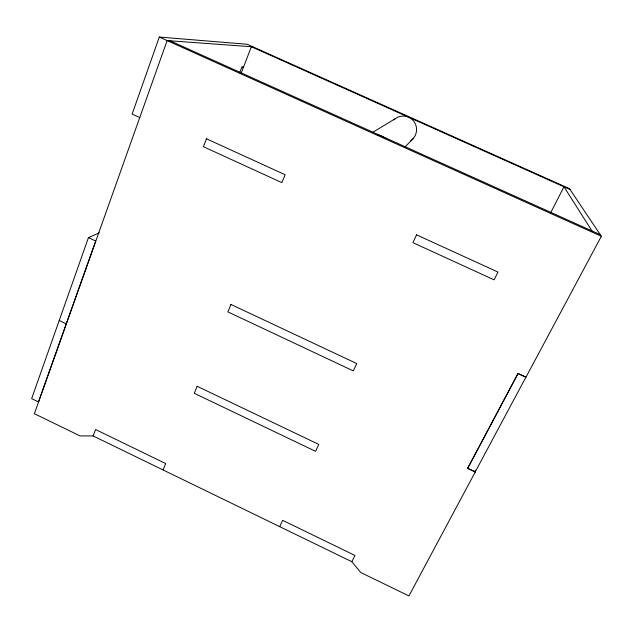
<?xml version="1.0" encoding="UTF-8"?>
<svg xmlns="http://www.w3.org/2000/svg" width="633" height="633" viewBox="0 0 633 633"><rect width="100%" height="100%" fill="white"/><g stroke="black" fill="none" stroke-linecap="round" stroke-linejoin="round"><path stroke-width="0.95" d="M252.939 46.834L167.136 40.583L34.388 413.697L80.027 435.9L93.13 435.955L351.821 561.7L360.77 572.517L408.926 595.946L475.241 471.989L475.288 470.224M88.454 237.604L31.65 398.64L38.471 401.955L95.725 241.023L88.454 237.604L99.254 232.889M475.241 471.989L467.645 468.388L518.031 373.549L525.944 377.228L601.35 236.275L569.478 188.658L247.171 44.255L159.302 37.054L132.139 114.059L139.758 117.548M93.13 435.955L95.583 429.53L165.704 463.57L163.069 469.955M239.67 72.787L241.751 67.375L243.428 67.343L241.988 66.702M241.07 73.475L251.364 46.723L570.064 189.528M279.707 526.648L282.658 520.342L354.971 555.45L351.821 561.7M550.536 213.012L563.971 186.798L591.966 230.91M404.534 147.434L413.46 138.263M372.6 132.416L395.237 118.711M170.048 40.797L600.258 234.653M159.302 37.054L601.35 236.275M59.217 320.496L66.259 323.867M377.798 134.853A18.294 18.08 87.1 0 1 385.473 138.556M393.876 119.859A13.649 13.435 -68.5 0 1 413.523 120.935A13.649 13.435 -68.5 0 1 410.888 140.708M206.453 138.777L203.43 146.706L281.867 182.636L285.135 174.755L206.453 138.777M197.148 386.288L194.26 393.283L315.566 451.329L318.803 444.421L197.148 386.288M230.966 304.465L227.896 311.895L353.301 370.906L356.751 363.564L230.966 304.465M416.569 234.851L412.914 242.661L494.072 279.833L497.981 272.079L416.569 234.851M518.023 373.462L467.652 468.278L475.241 471.87L525.928 377.133L518.023 373.462"/></g></svg>
